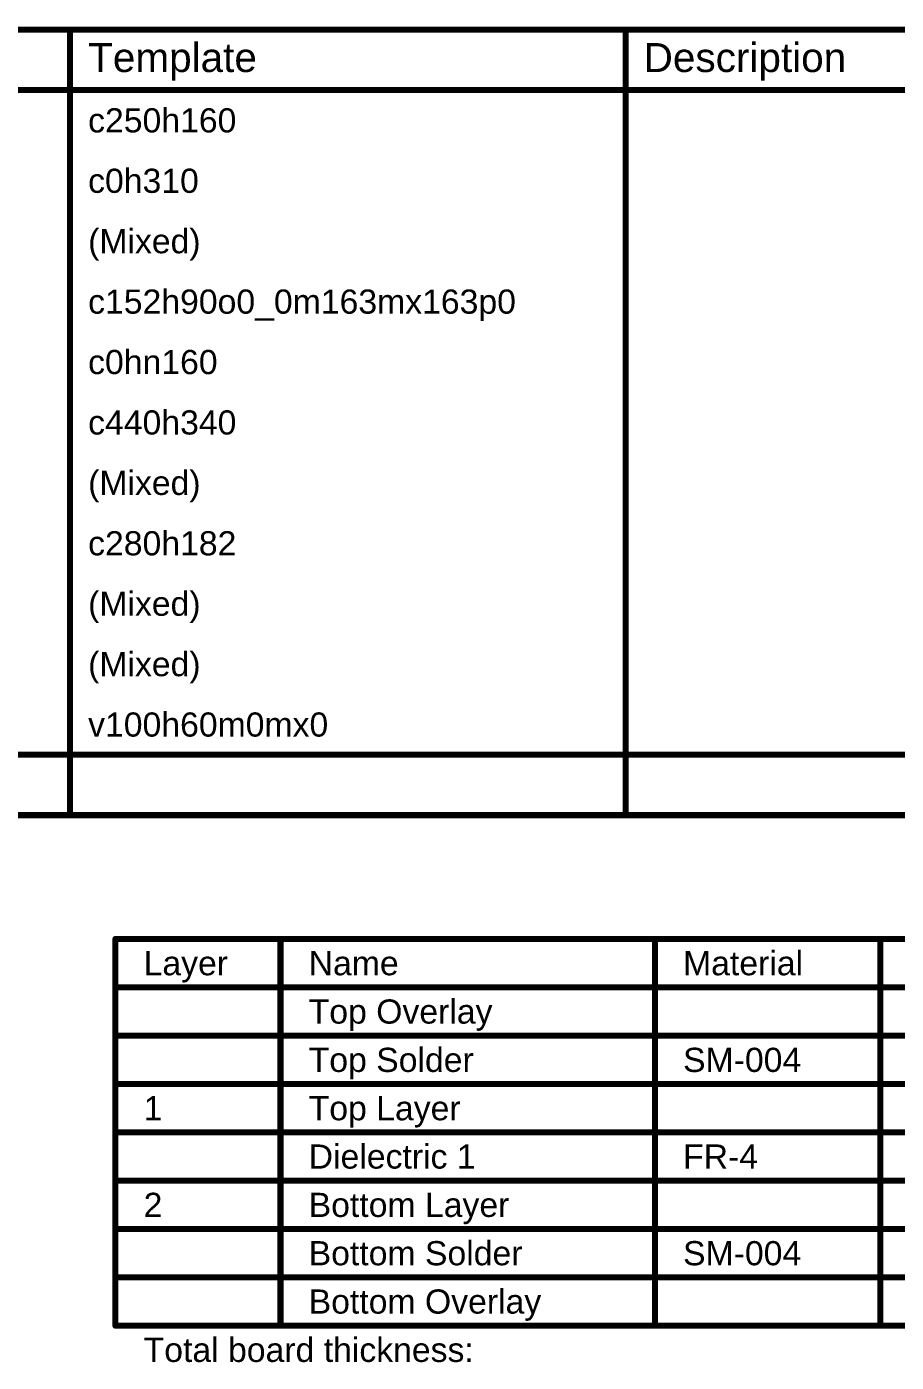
# Model space of a CAD drawing. Header units: inches. Extents: x 0 to 289, y 0 to 168.
# Drawn here: x 160.3 to 215.1, y 83.5 to 167.7 of the extents above; entities that cross this region are included whole.
import ezdxf

# ---------------------------------------------------------------- set-up
doc = ezdxf.new("R2010")
doc.units = ezdxf.units.IN
doc.layers.add('Drill Drawing', color=1, linetype='Continuous')
doc.layers.add('Fabrication', color=76, linetype='Continuous')
doc.styles.add('Arial', font='', dxfattribs={"height": 0.2})
doc.styles.get('Arial').set_extended_font_data('Arial')

msp = doc.modelspace()

# ---------------------------------------------------------------- linework, layer by layer
at = {"layer": 'Drill Drawing'}
for points in [[(1.587, 167.526, 0.381, 0.381, 0), (288.629, 167.526, 0.381, 0.381, 0)], [(163.011, 117.996, 0.381, 0.381, 0), (163.011, 167.526, 0.381, 0.381, 0)], [(198.053, 117.996, 0.381, 0.381, 0), (198.053, 167.526, 0.381, 0.381, 0)], [(1.587, 163.716, 0.381, 0.381, 0), (288.629, 163.716, 0.381, 0.381, 0)], [(1.587, 121.806, 0.381, 0.381, 0), (288.629, 121.806, 0.381, 0.381, 0)], [(1.587, 117.996, 0.381, 0.381, 0), (288.629, 117.996, 0.381, 0.381, 0)]]:
    msp.add_lwpolyline(points, format="xyseb", dxfattribs=at)
for points in [[(162.916, 167.526, 0.191, 0.191, 1), (163.106, 167.526, 0.191, 0.191, 1)], [(197.957, 167.526, 0.191, 0.191, 1), (198.148, 167.526, 0.191, 0.191, 1)], [(162.916, 117.996, 0.191, 0.191, 1), (163.106, 117.996, 0.191, 0.191, 1)], [(197.957, 117.996, 0.191, 0.191, 1), (198.148, 117.996, 0.191, 0.191, 1)]]:
    msp.add_lwpolyline(points, format="xyseb", close=True, dxfattribs=at)
at = {"layer": 'Fabrication'}
for points in [[(165.877, 85.801, 0.381, 0.381, 0), (165.877, 110.185, 0.381, 0.381, 0)], [(165.877, 110.185, 0.381, 0.381, 0), (273.545, 110.185, 0.381, 0.381, 0)], [(176.288, 85.801, 0.381, 0.381, 0), (176.288, 110.185, 0.381, 0.381, 0)], [(199.904, 85.801, 0.381, 0.381, 0), (199.904, 110.185, 0.381, 0.381, 0)], [(214.124, 85.801, 0.381, 0.381, 0), (214.124, 110.185, 0.381, 0.381, 0)], [(165.877, 107.137, 0.381, 0.381, 0), (273.545, 107.137, 0.381, 0.381, 0)], [(165.877, 104.089, 0.381, 0.381, 0), (176.288, 104.089, 0.381, 0.381, 0)], [(176.288, 104.089, 0.381, 0.381, 0), (199.904, 104.089, 0.381, 0.381, 0)], [(199.904, 104.089, 0.381, 0.381, 0), (214.124, 104.089, 0.381, 0.381, 0)], [(214.124, 104.089, 0.381, 0.381, 0), (230.63, 104.089, 0.381, 0.381, 0)], [(165.877, 101.041, 0.381, 0.381, 0), (176.288, 101.041, 0.381, 0.381, 0)], [(176.288, 101.041, 0.381, 0.381, 0), (199.904, 101.041, 0.381, 0.381, 0)], [(199.904, 101.041, 0.381, 0.381, 0), (214.124, 101.041, 0.381, 0.381, 0)], [(214.124, 101.041, 0.381, 0.381, 0), (230.63, 101.041, 0.381, 0.381, 0)], [(165.877, 97.993, 0.381, 0.381, 0), (176.288, 97.993, 0.381, 0.381, 0)], [(176.288, 97.993, 0.381, 0.381, 0), (199.904, 97.993, 0.381, 0.381, 0)], [(199.904, 97.993, 0.381, 0.381, 0), (214.124, 97.993, 0.381, 0.381, 0)], [(214.124, 97.993, 0.381, 0.381, 0), (230.63, 97.993, 0.381, 0.381, 0)], [(165.877, 94.945, 0.381, 0.381, 0), (176.288, 94.945, 0.381, 0.381, 0)], [(176.288, 94.945, 0.381, 0.381, 0), (199.904, 94.945, 0.381, 0.381, 0)], [(199.904, 94.945, 0.381, 0.381, 0), (214.124, 94.945, 0.381, 0.381, 0)], [(214.124, 94.945, 0.381, 0.381, 0), (230.63, 94.945, 0.381, 0.381, 0)], [(165.877, 91.897, 0.381, 0.381, 0), (176.288, 91.897, 0.381, 0.381, 0)], [(176.288, 91.897, 0.381, 0.381, 0), (199.904, 91.897, 0.381, 0.381, 0)], [(199.904, 91.897, 0.381, 0.381, 0), (214.124, 91.897, 0.381, 0.381, 0)], [(214.124, 91.897, 0.381, 0.381, 0), (230.63, 91.897, 0.381, 0.381, 0)], [(165.877, 88.849, 0.381, 0.381, 0), (176.288, 88.849, 0.381, 0.381, 0)], [(176.288, 88.849, 0.381, 0.381, 0), (199.904, 88.849, 0.381, 0.381, 0)], [(199.904, 88.849, 0.381, 0.381, 0), (214.124, 88.849, 0.381, 0.381, 0)], [(214.124, 88.849, 0.381, 0.381, 0), (230.63, 88.849, 0.381, 0.381, 0)], [(165.877, 85.801, 0.381, 0.381, 0), (176.288, 85.801, 0.381, 0.381, 0)], [(176.288, 85.801, 0.381, 0.381, 0), (199.904, 85.801, 0.381, 0.381, 0)], [(199.904, 85.801, 0.381, 0.381, 0), (214.124, 85.801, 0.381, 0.381, 0)], [(214.124, 85.801, 0.381, 0.381, 0), (230.63, 85.801, 0.381, 0.381, 0)]]:
    msp.add_lwpolyline(points, format="xyseb", dxfattribs=at)
for points in [[(165.781, 110.185, 0.191, 0.191, 1), (165.972, 110.185, 0.191, 0.191, 1)], [(165.781, 110.185, 0.191, 0.191, 1), (165.972, 110.185, 0.191, 0.191, 1)], [(176.193, 110.185, 0.191, 0.191, 1), (176.384, 110.185, 0.191, 0.191, 1)], [(199.809, 110.185, 0.191, 0.191, 1), (199.999, 110.185, 0.191, 0.191, 1)], [(214.029, 110.185, 0.191, 0.191, 1), (214.22, 110.185, 0.191, 0.191, 1)], [(165.781, 107.137, 0.191, 0.191, 1), (165.972, 107.137, 0.191, 0.191, 1)], [(165.781, 104.089, 0.191, 0.191, 1), (165.972, 104.089, 0.191, 0.191, 1)], [(176.193, 104.089, 0.191, 0.191, 1), (176.384, 104.089, 0.191, 0.191, 1)], [(176.193, 104.089, 0.191, 0.191, 1), (176.384, 104.089, 0.191, 0.191, 1)], [(199.809, 104.089, 0.191, 0.191, 1), (199.999, 104.089, 0.191, 0.191, 1)], [(199.809, 104.089, 0.191, 0.191, 1), (199.999, 104.089, 0.191, 0.191, 1)], [(214.029, 104.089, 0.191, 0.191, 1), (214.22, 104.089, 0.191, 0.191, 1)], [(214.029, 104.089, 0.191, 0.191, 1), (214.22, 104.089, 0.191, 0.191, 1)], [(165.781, 101.041, 0.191, 0.191, 1), (165.972, 101.041, 0.191, 0.191, 1)], [(176.193, 101.041, 0.191, 0.191, 1), (176.384, 101.041, 0.191, 0.191, 1)], [(176.193, 101.041, 0.191, 0.191, 1), (176.384, 101.041, 0.191, 0.191, 1)], [(199.809, 101.041, 0.191, 0.191, 1), (199.999, 101.041, 0.191, 0.191, 1)], [(199.809, 101.041, 0.191, 0.191, 1), (199.999, 101.041, 0.191, 0.191, 1)], [(214.029, 101.041, 0.191, 0.191, 1), (214.22, 101.041, 0.191, 0.191, 1)], [(214.029, 101.041, 0.191, 0.191, 1), (214.22, 101.041, 0.191, 0.191, 1)], [(165.781, 97.993, 0.191, 0.191, 1), (165.972, 97.993, 0.191, 0.191, 1)], [(176.193, 97.993, 0.191, 0.191, 1), (176.384, 97.993, 0.191, 0.191, 1)], [(176.193, 97.993, 0.191, 0.191, 1), (176.384, 97.993, 0.191, 0.191, 1)], [(199.809, 97.993, 0.191, 0.191, 1), (199.999, 97.993, 0.191, 0.191, 1)], [(199.809, 97.993, 0.191, 0.191, 1), (199.999, 97.993, 0.191, 0.191, 1)], [(214.029, 97.993, 0.191, 0.191, 1), (214.22, 97.993, 0.191, 0.191, 1)], [(214.029, 97.993, 0.191, 0.191, 1), (214.22, 97.993, 0.191, 0.191, 1)], [(165.781, 94.945, 0.191, 0.191, 1), (165.972, 94.945, 0.191, 0.191, 1)], [(176.193, 94.945, 0.191, 0.191, 1), (176.384, 94.945, 0.191, 0.191, 1)], [(176.193, 94.945, 0.191, 0.191, 1), (176.384, 94.945, 0.191, 0.191, 1)], [(199.809, 94.945, 0.191, 0.191, 1), (199.999, 94.945, 0.191, 0.191, 1)], [(199.809, 94.945, 0.191, 0.191, 1), (199.999, 94.945, 0.191, 0.191, 1)], [(214.029, 94.945, 0.191, 0.191, 1), (214.22, 94.945, 0.191, 0.191, 1)], [(214.029, 94.945, 0.191, 0.191, 1), (214.22, 94.945, 0.191, 0.191, 1)], [(165.781, 91.897, 0.191, 0.191, 1), (165.972, 91.897, 0.191, 0.191, 1)], [(176.193, 91.897, 0.191, 0.191, 1), (176.384, 91.897, 0.191, 0.191, 1)], [(176.193, 91.897, 0.191, 0.191, 1), (176.384, 91.897, 0.191, 0.191, 1)], [(199.809, 91.897, 0.191, 0.191, 1), (199.999, 91.897, 0.191, 0.191, 1)], [(199.809, 91.897, 0.191, 0.191, 1), (199.999, 91.897, 0.191, 0.191, 1)], [(214.029, 91.897, 0.191, 0.191, 1), (214.22, 91.897, 0.191, 0.191, 1)], [(214.029, 91.897, 0.191, 0.191, 1), (214.22, 91.897, 0.191, 0.191, 1)], [(165.781, 88.849, 0.191, 0.191, 1), (165.972, 88.849, 0.191, 0.191, 1)], [(176.193, 88.849, 0.191, 0.191, 1), (176.384, 88.849, 0.191, 0.191, 1)], [(176.193, 88.849, 0.191, 0.191, 1), (176.384, 88.849, 0.191, 0.191, 1)], [(199.809, 88.849, 0.191, 0.191, 1), (199.999, 88.849, 0.191, 0.191, 1)], [(199.809, 88.849, 0.191, 0.191, 1), (199.999, 88.849, 0.191, 0.191, 1)], [(214.029, 88.849, 0.191, 0.191, 1), (214.22, 88.849, 0.191, 0.191, 1)], [(214.029, 88.849, 0.191, 0.191, 1), (214.22, 88.849, 0.191, 0.191, 1)], [(165.781, 85.801, 0.191, 0.191, 1), (165.972, 85.801, 0.191, 0.191, 1)], [(165.781, 85.801, 0.191, 0.191, 1), (165.972, 85.801, 0.191, 0.191, 1)], [(176.193, 85.801, 0.191, 0.191, 1), (176.384, 85.801, 0.191, 0.191, 1)], [(176.193, 85.801, 0.191, 0.191, 1), (176.384, 85.801, 0.191, 0.191, 1)], [(176.193, 85.801, 0.191, 0.191, 1), (176.384, 85.801, 0.191, 0.191, 1)], [(199.809, 85.801, 0.191, 0.191, 1), (199.999, 85.801, 0.191, 0.191, 1)], [(199.809, 85.801, 0.191, 0.191, 1), (199.999, 85.801, 0.191, 0.191, 1)], [(199.809, 85.801, 0.191, 0.191, 1), (199.999, 85.801, 0.191, 0.191, 1)], [(214.029, 85.801, 0.191, 0.191, 1), (214.22, 85.801, 0.191, 0.191, 1)], [(214.029, 85.801, 0.191, 0.191, 1), (214.22, 85.801, 0.191, 0.191, 1)], [(214.029, 85.801, 0.191, 0.191, 1), (214.22, 85.801, 0.191, 0.191, 1)]]:
    msp.add_lwpolyline(points, format="xyseb", close=True, dxfattribs=at)

# ---------------------------------------------------------------- texts
at = {"layer": 'Drill Drawing', "style": 'Arial'}
for s, height, p in [('Template', 1.8288, (164.154, 164.859)), ('Description', 1.8288, (199.196, 164.859)), ('c250h160', 1.524, (164.154, 161.049)), ('c0h310', 1.524, (164.154, 157.239)), ('(Mixed)', 1.524, (164.154, 153.429)), ('c152h90o0_0m163mx163p0', 1.524, (164.154, 149.619)), ('c0hn160', 1.524, (164.154, 145.809)), ('c440h340', 1.524, (164.154, 141.999)), ('(Mixed)', 1.524, (164.154, 138.189)), ('c280h182', 1.524, (164.154, 134.379)), ('(Mixed)', 1.524, (164.154, 130.569)), ('(Mixed)', 1.524, (164.154, 126.759)), ('v100h60m0mx0', 1.524, (164.154, 122.949))]:
    msp.add_text(s, height=height, dxfattribs=at).set_placement(p)
at = {"layer": 'Fabrication', "style": 'Arial'}
for s, p in [('Material', (201.682, 107.899)), ('Layer', (167.655, 107.899)), ('Name', (178.066, 107.899)), ('Top Overlay', (178.066, 104.851)), ('Top Solder', (178.066, 101.803)), ('SM-004', (201.682, 101.803)), ('1', (167.655, 98.755)), ('Top Layer', (178.066, 98.755)), ('Dielectric 1', (178.066, 95.707)), ('FR-4', (201.682, 95.707)), ('2', (167.655, 92.659)), ('Bottom Layer', (178.066, 92.659)), ('Bottom Solder', (178.066, 89.611)), ('SM-004', (201.682, 89.611)), ('Bottom Overlay', (178.066, 86.563)), ('Total board thickness:', (167.655, 83.515))]:
    msp.add_text(s, height=1.524, dxfattribs=at).set_placement(p)

doc.saveas('drawing.dxf')
